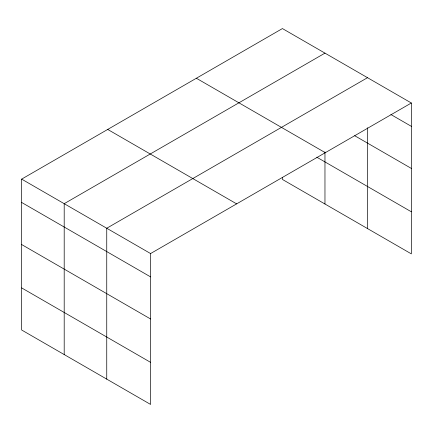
<?xml version="1.0" encoding="UTF-8"?>
<svg xmlns="http://www.w3.org/2000/svg" width="433" height="433" viewBox="0 0 433 433"><rect width="100%" height="100%" fill="white"/><g stroke="black" fill="none" stroke-linecap="round" stroke-linejoin="round"><path stroke-width="0.65" d="M367.514 127.751L367.514 228.57M21.65 179.121L150.581 253.554L150.581 404.433L21.65 330L21.65 179.121L282.419 28.567L411.35 103L411.35 253.879L282.419 179.446L282.419 177.438M324.966 53.129L64.198 203.683L64.198 354.562M367.514 77.691L106.745 228.245L106.745 379.124M150.581 253.554L411.35 103M390.891 114.523L411.35 126.333M354.692 135.713L411.35 168.426M196.365 78.249L325.297 152.687M316.81 157.206L411.35 211.791M107.703 129.435L236.635 203.873M21.65 202.455L150.581 276.887M21.65 244.542L150.581 318.98M21.65 287.907L150.581 362.345M324.966 151.913L324.966 204.008"/></g></svg>
